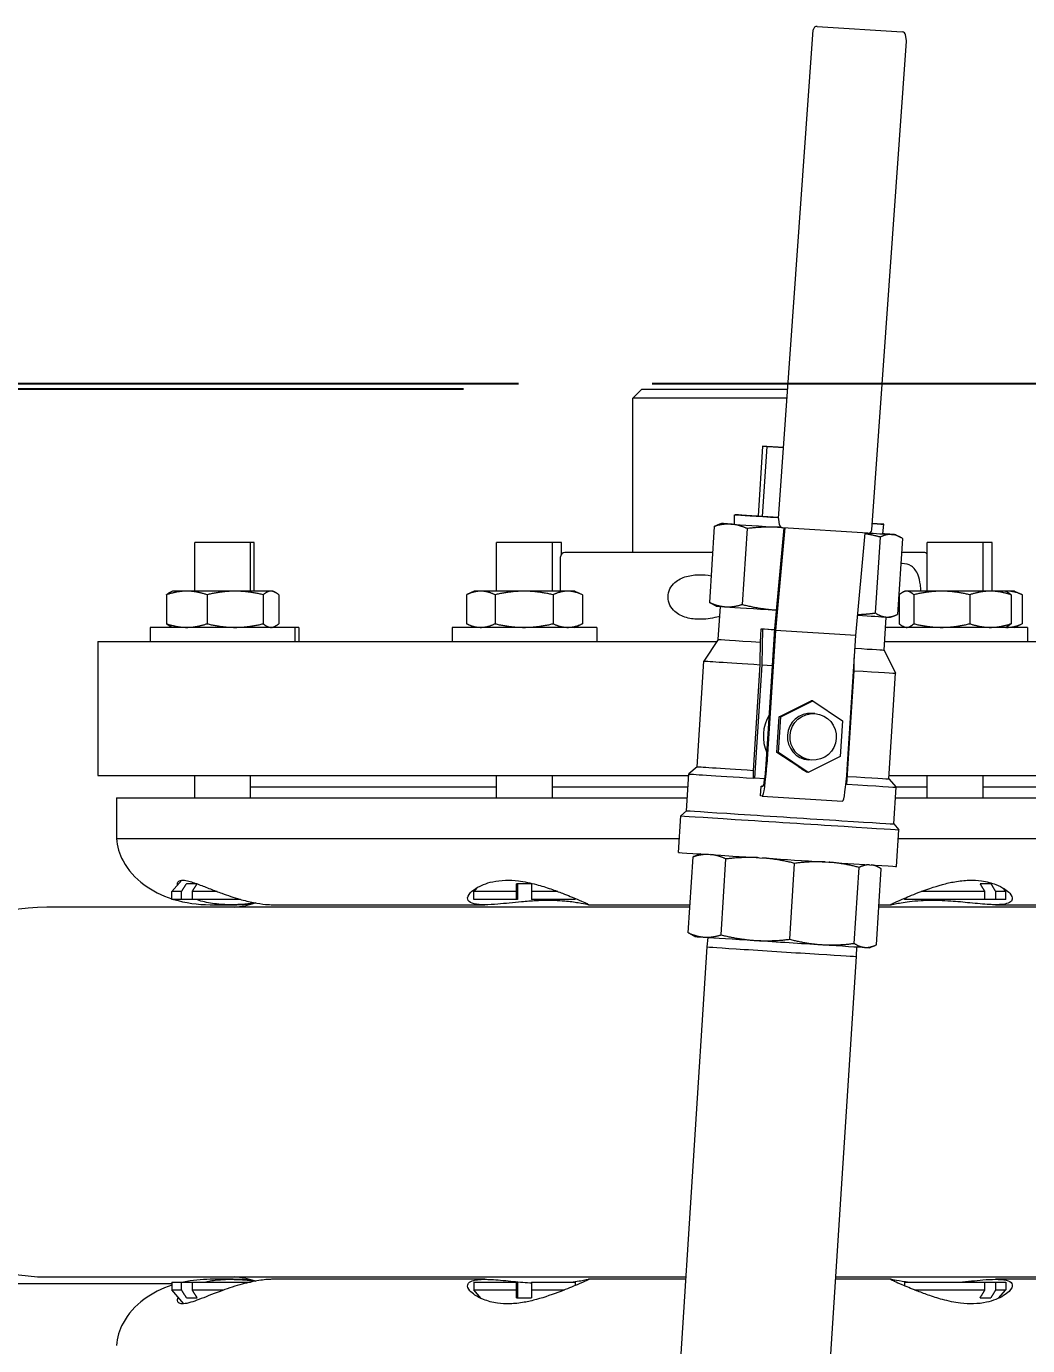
# Model space of a CAD drawing. Header units: inches. Extents: x 20 to 536, y 8 to 344.
# Drawn here: x 103.07 to 108.68, y 148.1 to 155.5 of the extents above; entities that cross this region are included whole.
import ezdxf

# ---------------------------------------------------------------- set-up
doc = ezdxf.new("R2010")
doc.units = ezdxf.units.IN
doc.header["$LTSCALE"] = 16
doc.header["$MEASUREMENT"] = 0
doc.linetypes.add('DASHED_SPACE', pattern=[0.2067, 0.1654, -0.0413])
for name, color, linetype, lineweight in [('Dimension (ANSI)', 7, 'Continuous', 25), ('Sketch Geometry (ANSI)', 7, 'Continuous', 25), ('Visible (ANSI)', 7, 'Continuous', 50)]:
    doc.layers.add(name, color=color, linetype=linetype, lineweight=lineweight)
doc.styles.add('MEMCOR Medium', font='arial.ttf')
doc.dimstyles.new('Default (ANSI)', dxfattribs={"dimscale": 16, "dimtxt": 0.15, "dimasz": 0.098425, "dimexe": 0.125, "dimexo": 0.0625, "dimgap": 0.031496, "dimtad": 0, "dimtih": 1, "dimtoh": 1, "dimdec": 4, "dimrnd": 1e-08, "dimzin": 3, "dimdsep": 46, "dimlunit": 5, "dimtxsty": 'MEMCOR Medium', "dimcen": 0.09, "dimdle": 0.393701, "dimclrd": 256, "dimclre": 256, "dimclrt": 256, "dimadec": 0, "dimazin": 1, "dimtfac": 0.8, "dimtofl": 0, "dimtmove": 0, "dimatfit": 3, "dimfxl": 1, "dimfrac": 1, "dimtolj": 1, "dimtzin": 4, "dimlwd": -1, "dimlwe": -1, "dimarcsym": 0})

# ---------------------------------------------------------------- blocks, each defined once
blk = doc.blocks.new('*D22')
at = {"layer": 'Defpoints', "color": 0, "transparency": 16777216}
for p in [(34.6098, 153.4658), (106.5221, 153.4658), (84.3012, 44.2188)]:
    blk.add_point(p, dxfattribs=at)
at = {"layer": 'Dimension (ANSI)', "transparency": 16777216}
for p, q in [((105.5221, 153.4658), (32.6098, 153.4658)), ((34.6098, 151.891), (34.6098, 93.6482)), ((34.6098, 45.7936), (34.6098, 84.6675)), ((83.3012, 44.2188), (32.6098, 44.2188))]:
    blk.add_line(p, q, dxfattribs=at)
for points in [[(34.3473, 151.891), (34.8723, 151.891), (34.6098, 153.4658)], [(34.3473, 45.7936), (34.8723, 45.7936), (34.6098, 44.2188)]]:
    blk.add_solid(points, dxfattribs=at)
at = {"layer": 'Dimension (ANSI)', "transparency": 16777216, "char_height": 2.4, "attachment_point": 5, "style": 'MEMCOR Medium'}
for s, insert in [('\\A1; 109{\\H0.8x;\\S1#4;} in', (34.6098, 91.6062)), ('\\A1;[2774.9 mm]', (34.6098, 87.1159))]:
    blk.add_mtext(s, dxfattribs=dict(at, insert=insert))

msp = doc.modelspace()

# ---------------------------------------------------------------- linework, layer by layer
at = {"layer": 'Sketch Geometry (ANSI)', "linetype": 'DASHED_SPACE', "ltscale": 1.133667}
msp.add_line((143.32397, 153.49688), (30.84607, 153.49688), dxfattribs=at)
at = {"layer": 'Visible (ANSI)', "linetype": 'Continuous', "lineweight": 18}
for p, q in [((107.28919, 152.74108), (107.48357, 155.48064)), ((107.50573, 155.5), (107.98176, 155.46955)), ((107.81143, 152.67747), (108.0058, 155.41703)), ((108.00562, 155.42162), (108.00107, 155.45182)), ((106.52207, 153.46579), (106.47207, 153.41579)), ((107.33706, 153.41579), (106.47207, 153.41579)), ((106.47207, 152.55079), (106.47207, 153.41579)), ((106.52207, 153.46579), (107.34061, 153.46579)), ((107.19894, 153.14697), (107.17379, 152.75407)), ((107.22266, 153.14514), (107.19751, 152.75225)), ((107.19894, 153.14697), (107.31745, 153.13938)), ((107.22266, 153.14514), (107.19894, 153.14697)), ((107.31743, 153.13908), (107.22266, 153.14514)), ((107.04086, 152.70821), (107.04263, 152.76232)), ((107.19751, 152.75225), (107.17379, 152.75407)), ((107.28957, 152.74636), (107.19751, 152.75225)), ((107.29392, 152.70629), (107.28937, 152.73649)), ((106.92813, 152.69654), (106.90089, 152.27106)), ((106.96797, 152.71288), (106.94235, 152.70287)), ((107.11222, 152.68455), (107.08498, 152.25908)), ((107.26764, 152.12301), (107.32015, 152.68812)), ((107.32471, 152.68783), (107.2713, 152.11315)), ((107.78927, 152.65811), (107.31324, 152.68856)), ((107.72137, 152.08436), (107.77478, 152.65904)), ((107.87308, 152.65494), (107.87822, 152.70883)), ((104.32805, 152.60579), (104.01555, 152.60579)), ((104.01555, 152.33379), (104.01555, 152.60579)), ((104.34912, 152.60579), (104.32805, 152.60579)), ((104.32805, 152.33379), (104.32805, 152.60579)), ((104.34912, 152.33379), (104.34912, 152.60579)), ((106.02056, 152.60579), (105.70806, 152.60579)), ((105.70806, 152.33379), (105.70806, 152.60579)), ((106.07143, 152.60579), (106.02056, 152.60579)), ((106.02056, 152.33379), (106.02056, 152.60579)), ((106.07143, 152.54158), (106.07143, 152.60579)), ((107.85841, 152.63683), (107.83117, 152.21135)), ((107.94597, 152.65028), (107.97049, 152.63687)), ((107.9834, 152.62904), (107.95617, 152.20356)), ((108.4352, 152.60579), (108.1227, 152.60579)), ((108.1227, 152.33379), (108.1227, 152.60579)), ((108.48607, 152.60579), (108.4352, 152.60579)), ((108.4352, 152.33379), (108.4352, 152.60579)), ((108.48607, 152.33379), (108.48607, 152.60579)), ((106.06582, 152.33379), (106.06582, 152.52579)), ((106.9188, 152.55079), (106.09082, 152.55079)), ((108.10332, 152.55079), (107.97839, 152.55079)), ((103.85711, 152.31349), (103.85711, 152.1511)), ((103.8903, 152.33379), (103.87968, 152.32884)), ((103.97102, 152.33379), (103.8903, 152.33379)), ((104.24228, 152.33379), (103.97102, 152.33379)), ((104.08494, 152.31349), (104.08494, 152.1511)), ((104.44306, 152.33379), (104.24228, 152.33379)), ((104.39963, 152.31349), (104.39963, 152.1511)), ((104.4533, 152.33379), (104.44306, 152.33379)), ((104.4533, 152.33379), (104.46393, 152.32884)), ((104.4865, 152.31349), (104.4865, 152.1511)), ((105.53927, 152.31349), (105.53927, 152.1511)), ((105.58281, 152.33379), (105.54088, 152.31424)), ((105.6193, 152.33379), (105.58281, 152.33379)), ((105.86185, 152.33379), (105.6193, 152.33379)), ((105.69934, 152.31349), (105.69934, 152.1511)), ((106.10686, 152.33379), (105.86185, 152.33379)), ((106.02437, 152.31349), (106.02437, 152.1511)), ((106.14581, 152.33379), (106.10686, 152.33379)), ((106.14581, 152.33379), (106.18774, 152.31424)), ((106.18935, 152.31349), (106.18935, 152.1511)), ((107.96572, 152.31349), (107.96572, 152.1511)), ((107.99745, 152.33379), (107.98819, 152.32947)), ((108.00642, 152.33379), (107.99745, 152.33379)), ((108.20372, 152.33379), (108.00642, 152.33379)), ((108.04711, 152.31349), (108.04711, 152.1511)), ((108.47626, 152.33379), (108.20372, 152.33379)), ((108.36034, 152.31349), (108.36034, 152.1511)), ((108.56045, 152.33379), (108.47626, 152.33379)), ((108.57237, 152.33379), (108.56045, 152.33379)), ((108.56045, 152.33379), (108.56971, 152.32947)), ((108.61132, 152.33379), (108.57237, 152.33379)), ((108.59218, 152.31349), (108.59218, 152.1511)), ((108.61132, 152.33379), (108.65325, 152.31424)), ((108.65486, 152.31349), (108.65486, 152.1511)), ((106.93833, 152.24982), (106.91381, 152.26323)), ((106.95092, 152.06304), (106.96277, 152.24817)), ((105.58281, 152.13079), (105.54088, 152.15035)), ((106.14581, 152.13079), (106.18774, 152.15035)), ((107.88002, 152.00357), (107.89187, 152.18871)), ((107.91633, 152.18722), (107.94195, 152.19723)), ((108.61132, 152.13079), (108.65325, 152.15035)), ((104.5778, 152.13079), (103.7658, 152.13079)), ((103.7658, 152.13079), (103.7658, 152.05079)), ((103.8903, 152.13079), (103.87968, 152.13575)), ((104.4533, 152.13079), (104.46393, 152.13575)), ((104.59887, 152.13079), (104.5778, 152.13079)), ((104.5778, 152.13079), (104.5778, 152.05079)), ((104.59887, 152.13079), (104.59887, 152.05079)), ((106.27031, 152.13079), (105.45831, 152.13079)), ((105.45831, 152.13079), (105.45831, 152.05079)), ((106.27031, 152.13079), (106.27031, 152.05079)), ((106.95092, 152.06304), (106.87029, 151.94196)), ((107.1871, 152.0477), (107.19193, 152.12313)), ((107.19193, 152.12313), (107.19819, 152.12268)), ((107.19819, 152.12268), (107.19448, 151.92088)), ((107.19819, 152.12268), (107.26733, 152.11826)), ((107.2713, 152.11315), (107.22327, 151.36276)), ((107.22988, 151.53322), (107.26764, 152.12301)), ((107.72137, 152.08436), (107.2713, 152.11315)), ((107.67334, 151.33398), (107.72137, 152.08436)), ((108.68495, 152.13079), (107.88816, 152.13079)), ((107.99745, 152.13079), (107.98819, 152.13511)), ((108.56045, 152.13079), (108.56971, 152.13511)), ((108.68495, 152.13079), (108.68495, 152.05079)), ((103.47207, 152.05079), (106.94277, 152.05079)), ((103.47207, 152.05079), (103.47207, 151.30079)), ((107.88002, 152.00357), (107.94456, 151.8732)), ((107.88304, 152.05079), (110.72207, 152.05079)), ((106.83236, 151.34947), (106.87029, 151.94196)), ((107.14784, 151.329), (107.18576, 151.9215)), ((107.19448, 151.92088), (107.15377, 151.28483)), ((107.19448, 151.92088), (107.25445, 151.91704)), ((107.71206, 151.88777), (107.71338, 151.95948)), ((107.67135, 151.25172), (107.71206, 151.88777)), ((107.7088, 151.88798), (107.71206, 151.88777)), ((107.90663, 151.2807), (107.94456, 151.8732)), ((107.29251, 151.62985), (107.47203, 151.71903)), ((107.30107, 151.62924), (107.48059, 151.71842)), ((107.48059, 151.71842), (107.47203, 151.71903)), ((107.48059, 151.71842), (107.64728, 151.60709)), ((107.27968, 151.42934), (107.29251, 151.62985)), ((107.28824, 151.42873), (107.30107, 151.62924)), ((107.30107, 151.62924), (107.29251, 151.62985)), ((107.49199, 151.64702), (107.47701, 151.64808)), ((107.64728, 151.60709), (107.63444, 151.40659)), ((107.21899, 151.36307), (107.22988, 151.53322)), ((107.28824, 151.42873), (107.27968, 151.42934)), ((107.39589, 151.35172), (107.27968, 151.42934)), ((107.45492, 151.31741), (107.28824, 151.42873)), ((107.63444, 151.40659), (107.45492, 151.31741)), ((106.83236, 151.34947), (106.78603, 151.3087)), ((107.47349, 151.38668), (107.45851, 151.38774)), ((103.47207, 151.30079), (106.78552, 151.30079)), ((104.01555, 151.17579), (104.01555, 151.30079)), ((104.32805, 151.17579), (104.32805, 151.30079)), ((105.70806, 151.17579), (105.70806, 151.30079)), ((106.02056, 151.17579), (106.02056, 151.30079)), ((106.77285, 151.1029), (106.78603, 151.3087)), ((107.15377, 151.28483), (107.14893, 151.28517)), ((107.21131, 151.28115), (107.15377, 151.28483)), ((107.45492, 151.31741), (107.44616, 151.31803)), ((107.67135, 151.25172), (107.66651, 151.25203)), ((107.90663, 151.2807), (107.9474, 151.23436)), ((107.90792, 151.30079), (110.72207, 151.30079)), ((108.1227, 151.17579), (108.1227, 151.30079)), ((108.4352, 151.17579), (108.4352, 151.30079)), ((103.57707, 151.17579), (106.77752, 151.17579)), ((103.57707, 151.17579), (103.57707, 150.94759)), ((104.32805, 151.23661), (105.70806, 151.23661)), ((106.02056, 151.23661), (106.78141, 151.23661)), ((107.18725, 151.18556), (107.19072, 151.23977)), ((107.19769, 151.18481), (107.18725, 151.18556)), ((107.19072, 151.23977), (107.20116, 151.23902)), ((107.20151, 151.23908), (107.19072, 151.23977)), ((107.1977, 151.18481), (107.64776, 151.15602)), ((107.93423, 151.02856), (107.9474, 151.23436)), ((107.94365, 151.17579), (110.61707, 151.17579)), ((107.94542, 151.23661), (108.1227, 151.23661)), ((108.4352, 151.23661), (109.84501, 151.23661)), ((106.77285, 151.1029), (106.74033, 151.07429)), ((106.72716, 150.86849), (106.74033, 151.07429)), ((107.93423, 151.02856), (107.96283, 150.99604)), ((107.94966, 150.79024), (107.96283, 150.99604)), ((103.57707, 150.94759), (106.73222, 150.94759)), ((107.95973, 150.94759), (110.61707, 150.94759)), ((106.78234, 150.41885), (106.80957, 150.84433)), ((106.84896, 150.86049), (106.82379, 150.85066)), ((106.96643, 150.40687), (106.99366, 150.83235)), ((107.35176, 150.38213), (107.379, 150.80761)), ((107.71262, 150.35914), (107.73985, 150.78462)), ((107.82783, 150.79784), (107.85193, 150.78466)), ((107.83761, 150.35135), (107.86484, 150.77683)), ((103.94301, 150.71335), (103.8878, 150.64983)), ((104.02691, 150.69379), (103.96963, 150.69379)), ((105.59978, 150.67223), (105.58031, 150.64983)), ((105.90419, 150.69379), (105.8202, 150.69379)), ((108.47865, 150.69379), (108.41873, 150.69379)), ((108.54498, 150.67051), (108.56295, 150.64983)), ((103.94203, 150.64983), (103.8878, 150.64983)), ((103.8878, 150.60579), (103.8878, 150.64983)), ((103.94203, 150.60579), (103.8878, 150.60579)), ((103.94203, 150.60579), (103.94203, 150.64983)), ((104.0009, 150.60579), (103.94203, 150.60579)), ((104.0009, 150.64983), (104.0009, 150.60579)), ((104.14064, 150.64983), (104.0009, 150.64983)), ((104.272, 150.60579), (104.0009, 150.60579)), ((105.81986, 150.64983), (105.58031, 150.64983)), ((105.58031, 150.60579), (105.58031, 150.64983)), ((105.81986, 150.60579), (105.58031, 150.60579)), ((105.81986, 150.60579), (105.81986, 150.64983)), ((105.82476, 150.60579), (105.81986, 150.60579)), ((105.82476, 150.64983), (105.82476, 150.60579)), ((105.90386, 150.64983), (105.90386, 150.60579)), ((106.05112, 150.64983), (105.90386, 150.64983)), ((106.14831, 150.60579), (105.90386, 150.60579)), ((106.14831, 150.60579), (106.14831, 150.61119)), ((107.99495, 150.60579), (107.99495, 150.61241)), ((108.44586, 150.60579), (107.99495, 150.60579)), ((108.44586, 150.64983), (108.08814, 150.64983)), ((108.44586, 150.60579), (108.44586, 150.64983)), ((108.50578, 150.60579), (108.44586, 150.60579)), ((108.50578, 150.64983), (108.50578, 150.60579)), ((108.56295, 150.64983), (108.50578, 150.64983)), ((108.56295, 150.60579), (108.50578, 150.60579)), ((108.56295, 150.60579), (108.56295, 150.64983)), ((106.79153, 150.56242), (103.18707, 150.56242)), ((104.10187, 150.57579), (104.21727, 150.57579)), ((104.21727, 150.57579), (104.23208, 150.57579)), ((104.45353, 150.57579), (105.64297, 150.57579)), ((106.22353, 150.57579), (106.79238, 150.57579)), ((111.00707, 150.56242), (107.85112, 150.56242)), ((107.85198, 150.57579), (107.92046, 150.57579)), ((108.50524, 150.57579), (109.71562, 150.57579)), ((106.81977, 150.39762), (106.79525, 150.41102)), ((106.89265, 150.39281), (106.88752, 150.33906)), ((106.88752, 150.33906), (106.70222, 147.4442)), ((107.72488, 150.33954), (107.72311, 150.28557)), ((107.79777, 150.33502), (107.82339, 150.34502)), ((107.72311, 150.28557), (107.53782, 147.39071)), ((103.8878, 148.45079), (97.06689, 148.45079)), ((103.18707, 148.48916), (106.76911, 148.48916)), ((103.8878, 148.45993), (103.94203, 148.45993)), ((103.8878, 148.45993), (103.8878, 148.41589)), ((103.94203, 148.45993), (104.0009, 148.45993)), ((103.94203, 148.41589), (103.94203, 148.45993)), ((104.0009, 148.45993), (104.0009, 148.41589)), ((104.0009, 148.45993), (104.32902, 148.45993)), ((104.21727, 148.47579), (104.10187, 148.47579)), ((104.23208, 148.47579), (104.21727, 148.47579)), ((105.64297, 148.47579), (104.45353, 148.47579)), ((105.58031, 148.45993), (105.81986, 148.45993)), ((105.58031, 148.45993), (105.58031, 148.41589)), ((105.81986, 148.45993), (105.82476, 148.45993)), ((105.81986, 148.41589), (105.81986, 148.45993)), ((105.82476, 148.45993), (105.82476, 148.41589)), ((105.90386, 148.45993), (105.90386, 148.41589)), ((105.90386, 148.45993), (106.14831, 148.45993)), ((106.14831, 148.45993), (106.14831, 148.44039)), ((106.76825, 148.47579), (106.22353, 148.47579)), ((107.92046, 148.47579), (107.60727, 148.47579)), ((107.60813, 148.48916), (111.00707, 148.48916)), ((107.99495, 148.45993), (108.44586, 148.45993)), ((107.99495, 148.45993), (107.99495, 148.43917)), ((108.44586, 148.41589), (108.44586, 148.45993)), ((108.44586, 148.45993), (108.50578, 148.45993)), ((109.71562, 148.47579), (108.50524, 148.47579)), ((108.50578, 148.45993), (108.50578, 148.41589)), ((108.50578, 148.45993), (108.56295, 148.45993)), ((108.56295, 148.45993), (108.56295, 148.41589)), ((103.8878, 148.41589), (103.94203, 148.41589)), ((103.95516, 148.33841), (103.8878, 148.41589)), ((103.96963, 148.37193), (104.02851, 148.37193)), ((104.0009, 148.41589), (104.17866, 148.41589)), ((105.58031, 148.41589), (105.81986, 148.41589)), ((105.62199, 148.36795), (105.58031, 148.41589)), ((105.8202, 148.37193), (105.90419, 148.37193)), ((105.90386, 148.41589), (106.08781, 148.41589)), ((108.05176, 148.41589), (108.44586, 148.41589)), ((108.41873, 148.37193), (108.47865, 148.37193)), ((108.50578, 148.41589), (108.56295, 148.41589)), ((108.52259, 148.36946), (108.56295, 148.41589))]:
    msp.add_line(p, q, dxfattribs=at)
for centre, radius, start, end in [((107.50439, 155.47916), 0.02088, 86.34013, 175.941632), ((107.98043, 155.44871), 0.02088, 8.56409, 86.34013), ((107.98497, 155.41851), 0.02088, 355.941632, 8.56409), ((107.31002, 152.7396), 0.02088, 175.941632, 188.56409), ((107.31457, 152.7094), 0.02088, 188.56409, 266.34013), ((107.7906, 152.67895), 0.02088, 266.34013, 355.941632), ((106.09082, 152.52579), 0.025, 90, 180), ((108.10332, 152.52579), 0.025, 39.163035, 90), ((103.86558, 150.96279), 0.28891, 183.015326, 209.34172), ((103.9792, 151.02666), 0.41925, 209.34172, 233.614904), ((104.05339, 151.12735), 0.54432, 233.614904, 252.289212), ((104.10187, 151.28617), 0.71038, 253.289325, 270), ((104.21344, 150.98048), 0.41885, 273.528454, 289.10183), ((103.18707, 149.52579), 1.03663, 90, 270), ((104.05339, 147.92424), 0.54432, 107.710788, 126.385096), ((104.10187, 147.76541), 0.71038, 90, 102.13004), ((104.21344, 148.07111), 0.41885, 70.89817, 86.471546), ((103.9792, 148.02492), 0.41925, 126.385096, 150.65828), ((103.86558, 148.08879), 0.28891, 150.65828, 176.984674)]:
    msp.add_arc(centre, radius, start, end, dxfattribs=at)
for centre, major_axis, ratio, start_param, end_param in [((107.46042, 152.73558), (-0.4178, 0.02674), 0.0005574, 5.4684767, 7.4327123), ((107.45697, 152.68158), (-0.489, 0.0313), 0.0005574, 5.9695583, 6.7549565), ((107.45697, 152.68158), (-0.489, 0.0313), 0.0005574, 5.7301788, 5.9695583), ((107.45697, 152.68158), (0.489, -0.0313), 0.0005574, 3.6133633, 4.3954749), ((107.45697, 152.68158), (0.489, -0.0313), 0.0005574, 5.4850211, 5.9695583), ((107.46042, 152.73558), (0.4178, -0.02674), 0.0005574, 5.7211259, 6.8452371), ((107.45697, 152.68158), (-0.489, 0.0313), 0.0005574, 3.6133633, 3.6945987), ((107.45697, 152.68158), (0.489, -0.0313), 0.0005574, 5.9695583, 6.7549565), ((107.42733, 152.21853), (-0.489, 0.0313), 0.0005574, 0.0011955, 0.4717712), ((107.42733, 152.21853), (-0.489, 0.0313), 0.0005574, 0.4717712, 1.2571693), ((107.42733, 152.21853), (-0.489, 0.0313), 0.0005574, 1.2571693, 1.2591701), ((107.42733, 152.21853), (0.489, -0.0313), 0.0005574, 5.3850836, 5.9695583), ((107.42733, 152.21853), (0.489, -0.0313), 0.0005574, 5.9695583, 6.2819899), ((107.41547, 152.0333), (-0.46455, 0.02973), 0.0005574, 0.0000019, 1.0569092), ((107.4203, 152.10874), (0.46455, -0.02973), 0.0005574, 4.1985005, 4.3768836), ((107.41547, 152.0333), (0.46455, -0.02973), 0.0005574, 5.4183861, 6.2831853), ((107.40742, 151.90758), (-0.53714, 0.03438), 0.0005574, 6.2828635, 7.4286306), ((107.40742, 151.90758), (0.53714, -0.03438), 0.0005574, 5.3154682, 6.2835072), ((107.42872, 151.52069), (-0.01604, -0.22563), 0.9968753, 4.2319608, 5.2069314), ((107.46776, 151.51791), (-0.00925, -0.13017), 0.9968753, 3.1415927, 6.2831853), ((107.3695, 151.31508), (-0.53714, 0.03438), 0.0005574, 0.0000019, 1.1454464), ((107.20914, 151.36377), (-0.01145, -0.17896), 0.0789897, 6.2826261, 7.8534224), ((107.20914, 151.36377), (-0.00798, -0.12475), 0.0789897, 6.2826261, 7.8534224), ((107.38176, 151.35273), (-0.29785, 0.19864), 0.0195753, 4.5075395, 4.6779915), ((107.65921, 151.33498), (-0.01145, -0.17896), 0.0789897, 0, 1.5702371), ((107.36671, 151.27153), (-0.58069, 0.03717), 0.0005574, 6.2826279, 7.4695837), ((107.36671, 151.27153), (0.58069, -0.03717), 0.0005574, 5.2646902, 6.2837428), ((107.3695, 151.31508), (0.53714, -0.03438), 0.0005574, 5.3154748, 6.2831853), ((107.35354, 151.06573), (-0.58069, 0.03717), 0.0005574, 0.0000019, 3.1415946), ((107.35158, 151.03517), (-0.61125, 0.03912), 0.0005574, 6.2826279, 9.4253354), ((107.33841, 150.82937), (-0.61125, 0.03912), 0.0005574, 0.0000019, 3.1415946), ((107.30877, 150.36632), (-0.489, 0.0313), 0.0005574, 0.0011955, 0.4717712), ((107.30877, 150.36632), (-0.489, 0.0313), 0.0005574, 0.4717712, 1.2571693), ((107.30877, 150.36632), (-0.489, 0.0313), 0.0005574, 1.2571694, 2.0425676), ((107.30531, 150.31232), (0.4178, -0.02674), 0.0005574, 3.1415752, 6.2832027), ((107.30877, 150.36632), (0.489, -0.0313), 0.0005574, 5.1841602, 5.9695583), ((107.30877, 150.36632), (0.489, -0.0313), 0.0005574, 5.9695583, 6.2819899)]:
    msp.add_ellipse(centre, major_axis=major_axis, ratio=ratio, start_param=start_param, end_param=end_param, dxfattribs=at)
msp.add_ellipse((107.48274, 151.51685), major_axis=(0.00925, 0.13017), ratio=0.9968753, dxfattribs=at)
for points, weights in [([(107.02137, 152.70933), (106.97717, 152.71221), (106.92813, 152.69654)], [1, 1.0562990584, 1.07162109099]), ([(106.92813, 152.69654), (106.93537, 152.70014), (106.94235, 152.70287)], [1.07162109099, 1.06829050345, 1.06302371965]), ([(107.11222, 152.68455), (107.06558, 152.70646), (107.02137, 152.70933)], [1.07162109099, 1.0562990584, 1]), ([(107.30456, 152.69107), (107.21276, 152.69682), (107.11222, 152.68455)], [1.00087659266, 1.05641868253, 1.07162109099]), ([(107.85841, 152.63683), (107.81539, 152.64833), (107.77446, 152.65559)], [1.07162109099, 1.06444578762, 1.04828403338]), ([(107.92211, 152.65172), (107.8921, 152.65359), (107.85841, 152.63683)], [1, 1.0562990584, 1.07162109099]), ([(107.9834, 152.62904), (107.95212, 152.64985), (107.92211, 152.65172)], [1.07162109099, 1.0562990584, 1]), ([(103.97102, 152.33379), (103.91815, 152.33379), (103.85711, 152.31349)], [1, 1.0379548493, 1]), ([(103.85711, 152.31349), (103.86899, 152.32386), (103.87968, 152.32884)], [1, 1.01903065952, 1.01897727532]), ([(104.08494, 152.31349), (104.02389, 152.33379), (103.97102, 152.33379)], [1, 1.0379548493, 1]), ([(104.24228, 152.33379), (104.16926, 152.33379), (104.08494, 152.31349)], [1, 1.0379548493, 1]), ([(104.39963, 152.31349), (104.31531, 152.33379), (104.24228, 152.33379)], [1, 1.0379548493, 1]), ([(104.44306, 152.33379), (104.42291, 152.33379), (104.39963, 152.31349)], [1, 1.0379548493, 1]), ([(104.4865, 152.31349), (104.46322, 152.33379), (104.44306, 152.33379)], [1, 1.0379548493, 1]), ([(105.6193, 152.33379), (105.58216, 152.33379), (105.53927, 152.31349)], [1, 1.0379548493, 1]), ([(105.69934, 152.31349), (105.65645, 152.33379), (105.6193, 152.33379)], [1, 1.0379548493, 1]), ([(105.86185, 152.33379), (105.78643, 152.33379), (105.69934, 152.31349)], [1, 1.0379548493, 1]), ([(106.02437, 152.31349), (105.93728, 152.33379), (105.86185, 152.33379)], [1, 1.0379548493, 1]), ([(106.10686, 152.33379), (106.06858, 152.33379), (106.02437, 152.31349)], [1, 1.0379548493, 1]), ([(106.18935, 152.31349), (106.14514, 152.33379), (106.10686, 152.33379)], [1, 1.0379548493, 1]), ([(106.18774, 152.31424), (106.18854, 152.31387), (106.18935, 152.31349)], [1.00134783282, 1.00068632708, 1]), ([(108.00642, 152.33379), (107.98753, 152.33379), (107.96572, 152.31349)], [1, 1.0379548493, 1]), ([(108.04711, 152.31349), (108.0253, 152.33379), (108.00642, 152.33379)], [1, 1.0379548493, 1]), ([(108.20372, 152.33379), (108.13104, 152.33379), (108.04711, 152.31349)], [1, 1.0379548493, 1]), ([(108.36034, 152.31349), (108.27641, 152.33379), (108.20372, 152.33379)], [1, 1.0379548493, 1]), ([(108.47626, 152.33379), (108.42246, 152.33379), (108.36034, 152.31349)], [1, 1.0379548493, 1]), ([(108.59218, 152.31349), (108.53005, 152.33379), (108.47626, 152.33379)], [1, 1.0379548493, 1]), ([(108.57237, 152.33379), (108.56684, 152.33379), (108.56129, 152.3334)], [1, 1.00531032451, 1.00913469679]), ([(108.56971, 152.32947), (108.58032, 152.32453), (108.59218, 152.31349)], [1.01888705873, 1.02028697131, 1]), ([(108.65486, 152.31349), (108.61065, 152.33379), (108.57237, 152.33379)], [1, 1.0379548493, 1]), ([(108.65325, 152.31424), (108.65405, 152.31387), (108.65486, 152.31349)], [1.00134783282, 1.00068632708, 1]), ([(106.91381, 152.26323), (106.90742, 152.26672), (106.90089, 152.27106)], [1.06333022529, 1.06838794082, 1.07162109099]), ([(106.90089, 152.27106), (106.94753, 152.24916), (106.99174, 152.24628)], [1.07162109099, 1.0562990584, 1]), ([(106.99174, 152.24628), (107.03594, 152.2434), (107.08498, 152.25908)], [1, 1.0562990584, 1.07162109099]), ([(107.08498, 152.25908), (107.18393, 152.23386), (107.27645, 152.22792)], [1.07162109099, 1.0562990584, 1]), ([(107.27645, 152.22792), (107.27691, 152.22789), (107.27738, 152.22786)], [1, 1.00026821372, 1.0005354974]), ([(107.73238, 152.20286), (107.7801, 152.20446), (107.83117, 152.21135)], [1.04302723394, 1.06332733137, 1.07162109099]), ([(107.83117, 152.21135), (107.86246, 152.19054), (107.89247, 152.18867)], [1.07162109099, 1.0562990584, 1]), ([(103.85711, 152.1511), (103.91815, 152.13079), (103.97102, 152.13079)], [1, 1.0379548493, 1]), ([(103.87968, 152.13575), (103.86899, 152.14073), (103.85711, 152.1511)], [1.01897727532, 1.01903065952, 1]), ([(103.97102, 152.13079), (104.02389, 152.13079), (104.08494, 152.1511)], [1, 1.0379548493, 1]), ([(104.08494, 152.1511), (104.16926, 152.13079), (104.24228, 152.13079)], [1, 1.0379548493, 1]), ([(104.24228, 152.13079), (104.31531, 152.13079), (104.39963, 152.1511)], [1, 1.0379548493, 1]), ([(104.39963, 152.1511), (104.42291, 152.13079), (104.44306, 152.13079)], [1, 1.0379548493, 1]), ([(104.44306, 152.13079), (104.46322, 152.13079), (104.4865, 152.1511)], [1, 1.0379548493, 1]), ([(105.53927, 152.1511), (105.58216, 152.13079), (105.6193, 152.13079)], [1, 1.0379548493, 1]), ([(105.6193, 152.13079), (105.65645, 152.13079), (105.69934, 152.1511)], [1, 1.0379548493, 1]), ([(105.69934, 152.1511), (105.78643, 152.13079), (105.86185, 152.13079)], [1, 1.0379548493, 1]), ([(105.86185, 152.13079), (105.93728, 152.13079), (106.02437, 152.1511)], [1, 1.0379548493, 1]), ([(106.02437, 152.1511), (106.06858, 152.13079), (106.10686, 152.13079)], [1, 1.0379548493, 1]), ([(106.10686, 152.13079), (106.14514, 152.13079), (106.18935, 152.1511)], [1, 1.0379548493, 1]), ([(106.18935, 152.1511), (106.18854, 152.15072), (106.18774, 152.15035)], [1, 1.00068632708, 1.00134783282]), ([(107.89247, 152.18867), (107.92248, 152.1868), (107.95617, 152.20356)], [1, 1.0562990584, 1.07162109099]), ([(107.96572, 152.1511), (107.98753, 152.13079), (108.00642, 152.13079)], [1, 1.0379548493, 1]), ([(108.00642, 152.13079), (108.0253, 152.13079), (108.04711, 152.1511)], [1, 1.0379548493, 1]), ([(108.04711, 152.1511), (108.13104, 152.13079), (108.20372, 152.13079)], [1, 1.0379548493, 1]), ([(108.20372, 152.13079), (108.27641, 152.13079), (108.36034, 152.1511)], [1, 1.0379548493, 1]), ([(108.36034, 152.1511), (108.42246, 152.13079), (108.47626, 152.13079)], [1, 1.0379548493, 1]), ([(108.47626, 152.13079), (108.53005, 152.13079), (108.59218, 152.1511)], [1, 1.0379548493, 1]), ([(108.59218, 152.1511), (108.58032, 152.14006), (108.56971, 152.13511)], [1, 1.02028697131, 1.01888705873]), ([(108.57237, 152.13079), (108.61065, 152.13079), (108.65486, 152.1511)], [1, 1.0379548493, 1]), ([(108.65486, 152.1511), (108.65405, 152.15072), (108.65325, 152.15035)], [1, 1.00068632708, 1.00134783282]), ([(108.56129, 152.13119), (108.56684, 152.13079), (108.57237, 152.13079)], [1.00913469679, 1.00531032451, 1]), ([(107.18576, 151.9215), (107.18659, 151.99086), (107.1871, 152.0477)], [1, 1.00361912604, 1]), ([(107.14893, 151.28517), (107.14838, 151.30817), (107.14784, 151.329)], [1, 1.0009720909, 1.00000480453]), ([(106.89563, 150.85747), (106.85478, 150.85878), (106.80957, 150.84433)], [1.00740285496, 1.04990218399, 1.05740736242]), ([(106.80957, 150.84433), (106.81681, 150.84793), (106.82379, 150.85066)], [1.05740736242, 1.05564784052, 1.05196494896]), ([(106.99366, 150.83235), (106.95055, 150.85259), (106.90976, 150.85656)], [1.05740736242, 1.04988205508, 1.00717463654]), ([(107.1759, 150.83944), (107.08888, 150.84396), (106.99366, 150.83235)], [1.00577148807, 1.04975925876, 1.05740736242]), ([(107.379, 150.80761), (107.286, 150.83131), (107.19909, 150.83795)], [1.05740736242, 1.04975615875, 1.00573582291]), ([(107.54954, 150.81553), (107.46813, 150.81963), (107.379, 150.80761)], [1.00586984705, 1.0497678135, 1.05740736242]), ([(107.73985, 150.78462), (107.65303, 150.80784), (107.57182, 150.81411)], [1.05740736242, 1.04977281292, 1.00592728635]), ([(107.79842, 150.7997), (107.77077, 150.8), (107.73985, 150.78462)], [1.00777303754, 1.04993492905, 1.05740736242]), ([(107.86484, 150.77683), (107.83624, 150.79586), (107.80888, 150.79904)], [1.05740736242, 1.04996260189, 1.00808484011]), ([(103.94203, 150.64983), (103.95683, 150.67344), (103.96963, 150.69379)], [1, 1.00267954782, 1]), ([(104.02821, 150.69332), (104.01553, 150.67317), (104.0009, 150.64983)], [1.00006147459, 1.00264844961, 1]), ([(105.81986, 150.64983), (105.82004, 150.67344), (105.8202, 150.69379)], [1, 1.00267954782, 1]), ([(105.82442, 150.69379), (105.82458, 150.67344), (105.82476, 150.64983)], [1, 1.00267954782, 1]), ([(105.90419, 150.69379), (105.90404, 150.67344), (105.90386, 150.64983)], [1, 1.00267954782, 1]), ([(108.44586, 150.64983), (108.43132, 150.67344), (108.41873, 150.69379)], [1, 1.00267954782, 1]), ([(108.47865, 150.69379), (108.49123, 150.67344), (108.50578, 150.64983)], [1, 1.00267954782, 1]), ([(106.79525, 150.41102), (106.78886, 150.41451), (106.78234, 150.41885)], [1.05217908942, 1.05569938826, 1.05740736242]), ([(106.78234, 150.41885), (106.82898, 150.39695), (106.87318, 150.39407)], [1.05740736242, 1.04927042368, 1]), ([(106.87318, 150.39407), (106.91738, 150.3912), (106.96643, 150.40687)], [1, 1.04927042368, 1.05740736242]), ([(106.96643, 150.40687), (107.06537, 150.38165), (107.15789, 150.37571)], [1.05740736242, 1.04927042368, 1]), ([(107.15789, 150.37571), (107.25041, 150.36977), (107.35176, 150.38213)], [1, 1.04927042368, 1.05740736242]), ([(107.35176, 150.38213), (107.44434, 150.35737), (107.53099, 150.35185)], [1.05740736242, 1.04927042368, 1]), ([(107.53099, 150.35185), (107.61763, 150.34633), (107.71262, 150.35914)], [1, 1.04927042368, 1.05740736242]), ([(107.71262, 150.35914), (107.7439, 150.33833), (107.77391, 150.33646)], [1.05740736242, 1.04927042368, 1]), ([(107.77391, 150.33646), (107.80392, 150.33459), (107.83761, 150.35135)], [1, 1.04927042368, 1.05740736242]), ([(103.96963, 148.37193), (103.95683, 148.39229), (103.94203, 148.41589)], [1, 1.00267954782, 1]), ([(104.0009, 148.41589), (104.0157, 148.39229), (104.02851, 148.37193)], [1, 1.00267954782, 1]), ([(105.8202, 148.37193), (105.82004, 148.39229), (105.81986, 148.41589)], [1, 1.00267954782, 1]), ([(105.82476, 148.41589), (105.82458, 148.39229), (105.82442, 148.37193)], [1, 1.00267954782, 1]), ([(105.90386, 148.41589), (105.90404, 148.39229), (105.90419, 148.37193)], [1, 1.00267954782, 1]), ([(108.41873, 148.37193), (108.43132, 148.39229), (108.44586, 148.41589)], [1, 1.00267954782, 1]), ([(108.50578, 148.41589), (108.49123, 148.39229), (108.47865, 148.37193)], [1, 1.00267954782, 1])]:
    msp.add_rational_spline(points, weights, degree=2, dxfattribs=at)
for points, knots in [([(108.0878, 152.33378), (108.08703, 152.34577), (108.08585, 152.35761), (108.08111, 152.3902), (108.07631, 152.40921), (108.06164, 152.4473), (108.04915, 152.46402), (108.01844, 152.48448), (108.00017, 152.48829), (107.97934, 152.48829), (107.97688, 152.48823), (107.97437, 152.4881)], [-2.09487795, -2.09487795, -2.09487795, -2.09487795, -2.00439478, -2.00439478, -1.83102819, -1.83102819, -1.55804288, -1.55804288, -1.28505757, -1.28505757, -1.24922227, -1.24922227, -1.24922227, -1.24922227]), ([(106.8462, 152.17579), (106.82216, 152.17579), (106.79621, 152.17852), (106.7478, 152.19252), (106.72533, 152.20378), (106.69672, 152.22917), (106.68662, 152.2416), (106.67284, 152.2698), (106.66918, 152.28558), (106.66918, 152.316), (106.67284, 152.33179), (106.68662, 152.35998), (106.69672, 152.37241), (106.72533, 152.3978), (106.7478, 152.40907), (106.79621, 152.42307), (106.82216, 152.42579), (106.86668, 152.42579), (106.88846, 152.42383), (106.91043, 152.42003)], [-1.9483176, -1.9483176, -1.9483176, -1.9483176, -1.7594745, -1.7594745, -1.5706314, -1.5706314, -1.4547444, -1.4547444, -1.3388574, -1.3388574, -1.2229704, -1.2229704, -1.1070834, -1.1070834, -0.9182403, -0.9182403, -0.7293972, -0.7293972, -0.5684509, -0.5684509, -0.5684509, -0.5684509]), ([(106.95925, 152.19302), (106.95387, 152.19142), (106.94846, 152.18993), (106.91031, 152.18017), (106.87681, 152.17579), (106.8462, 152.17579)], [0.4489337, 0.4489337, 0.4489337, 0.4489337, 0.48886622, 0.48886622, 0.72939716, 0.72939716, 0.72939716, 0.72939716]), ([(103.91889, 150.68914), (103.918, 150.69529), (103.91924, 150.70066), (103.92647, 150.70957), (103.93321, 150.71258), (103.95166, 150.71403), (103.96283, 150.71275), (103.99396, 150.70551), (104.01532, 150.69819), (104.03953, 150.68914)], [-0.85353011, -0.85353011, -0.85353011, -0.85353011, -0.67393163, -0.67393163, -0.46245366, -0.46245366, -0.26480343, -0.26480343, -0.00021171, -0.00021171, -0.00021171, -0.00021171]), ([(104.03953, 150.68914), (104.05937, 150.68173), (104.08112, 150.67306), (104.12439, 150.65605), (104.14569, 150.64777), (104.19997, 150.62783), (104.23411, 150.61628), (104.26857, 150.60674)], [-0.67692567, -0.67692567, -0.67692567, -0.67692567, -0.46067482, -0.46067482, -0.27289869, -0.27289869, -0.00006387, -0.00006387, -0.00006387, -0.00006387]), ([(105.54589, 150.60674), (105.54329, 150.61729), (105.54942, 150.6303), (105.57729, 150.65966), (105.60259, 150.6763), (105.63492, 150.68914)], [-0.67925569, -0.67925569, -0.67925569, -0.67925569, -0.37578314, -0.37578314, -0.00006534, -0.00006534, -0.00006534, -0.00006534]), ([(105.63492, 150.68914), (105.6504, 150.69529), (105.66759, 150.70066), (105.70815, 150.70957), (105.73189, 150.71258), (105.78071, 150.71403), (105.80515, 150.71275), (105.86376, 150.70551), (105.89785, 150.69819), (105.93137, 150.68914)], [-0.85353011, -0.85353011, -0.85353011, -0.85353011, -0.67393163, -0.67393163, -0.46245366, -0.46245366, -0.26480343, -0.26480343, -0.00021171, -0.00021171, -0.00021171, -0.00021171]), ([(105.93137, 150.68914), (105.95885, 150.68173), (105.98601, 150.67306), (106.03484, 150.65605), (106.0569, 150.64777), (106.10804, 150.62783), (106.13599, 150.61628), (106.15912, 150.60674)], [-0.67692567, -0.67692567, -0.67692567, -0.67692567, -0.46067482, -0.46067482, -0.27289869, -0.27289869, -0.00006387, -0.00006387, -0.00006387, -0.00006387]), ([(107.98143, 150.60674), (108.00651, 150.61729), (108.0376, 150.6303), (108.11326, 150.65966), (108.15989, 150.6763), (108.20746, 150.68914)], [-0.67925569, -0.67925569, -0.67925569, -0.67925569, -0.37578314, -0.37578314, -0.00006534, -0.00006534, -0.00006534, -0.00006534]), ([(108.20746, 150.68914), (108.23023, 150.69529), (108.25331, 150.70066), (108.30345, 150.70957), (108.33027, 150.71258), (108.38086, 150.71403), (108.40426, 150.71275), (108.45602, 150.70551), (108.48287, 150.69819), (108.50606, 150.68914)], [-0.85353011, -0.85353011, -0.85353011, -0.85353011, -0.67393163, -0.67393163, -0.46245366, -0.46245366, -0.26480343, -0.26480343, -0.00021171, -0.00021171, -0.00021171, -0.00021171]), ([(108.50606, 150.68914), (108.52508, 150.68173), (108.54174, 150.67306), (108.56753, 150.65605), (108.57743, 150.64777), (108.59547, 150.62783), (108.60086, 150.61628), (108.5991, 150.60674)], [-0.67692567, -0.67692567, -0.67692567, -0.67692567, -0.46067482, -0.46067482, -0.27289869, -0.27289869, -0.00006387, -0.00006387, -0.00006387, -0.00006387]), ([(104.21727, 150.57579), (104.2106, 150.57579), (104.20388, 150.57587), (104.16547, 150.57684), (104.13431, 150.57962), (104.0738, 150.58975), (104.0459, 150.59708), (104.02161, 150.60579)], [-0.55447413, -0.55447413, -0.55447413, -0.55447413, -0.50292016, -0.50292016, -0.26113756, -0.26113756, -0.00912483, -0.00912483, -0.00912483, -0.00912483]), ([(104.35868, 150.58567), (104.339, 150.58328), (104.31813, 150.58098), (104.27118, 150.57715), (104.24459, 150.57579), (104.21727, 150.57579)], [-0.94717844, -0.94717844, -0.94717844, -0.94717844, -0.76557992, -0.76557992, -0.55447413, -0.55447413, -0.55447413, -0.55447413]), ([(104.26857, 150.60674), (104.29464, 150.59952), (104.32057, 150.59318), (104.36962, 150.58338), (104.39221, 150.57994), (104.42787, 150.57645), (104.4415, 150.57579), (104.45353, 150.57579)], [-2.87154446, -2.87154446, -2.87154446, -2.87154446, -2.67809903, -2.67809903, -2.49124018, -2.49124018, -2.35265641, -2.35265641, -2.35265641, -2.35265641]), ([(105.64297, 150.57579), (105.63766, 150.57579), (105.63249, 150.57587), (105.60401, 150.57684), (105.58507, 150.57962), (105.55638, 150.58994), (105.54815, 150.59761), (105.54589, 150.60674)], [-0.55447413, -0.55447413, -0.55447413, -0.55447413, -0.50292016, -0.50292016, -0.26113756, -0.26113756, -0.00008871, -0.00008871, -0.00008871, -0.00008871]), ([(106.22353, 150.57579), (106.22207, 150.57579), (106.21957, 150.57612), (106.20604, 150.57839), (106.18815, 150.58215), (106.14373, 150.58946), (106.11816, 150.59297), (106.07214, 150.59694), (106.05351, 150.59808), (106.01816, 150.59921), (106.00172, 150.59938), (105.96681, 150.59902), (105.94829, 150.59844), (105.90283, 150.59617), (105.87561, 150.59412), (105.80134, 150.58755), (105.75587, 150.58248), (105.68901, 150.57715), (105.66474, 150.57579), (105.64297, 150.57579)], [-2.3526564, -2.3526564, -2.3526564, -2.3526564, -2.2552572, -2.2552572, -1.9744963, -1.9744963, -1.7189012, -1.7189012, -1.5617263, -1.5617263, -1.4334049, -1.4334049, -1.2958924, -1.2958924, -1.1012006, -1.1012006, -0.7655799, -0.7655799, -0.5544741, -0.5544741, -0.5544741, -0.5544741]), ([(106.15912, 150.60674), (106.17662, 150.59952), (106.19136, 150.59318), (106.2132, 150.58338), (106.22027, 150.57994), (106.22561, 150.57645), (106.22562, 150.57579), (106.22353, 150.57579)], [-2.87154446, -2.87154446, -2.87154446, -2.87154446, -2.67809903, -2.67809903, -2.49124018, -2.49124018, -2.35265641, -2.35265641, -2.35265641, -2.35265641]), ([(107.92046, 150.57579), (107.91962, 150.57579), (107.91903, 150.57587), (107.91717, 150.57684), (107.92154, 150.57962), (107.94259, 150.58994), (107.95973, 150.59761), (107.98143, 150.60674)], [-0.55447413, -0.55447413, -0.55447413, -0.55447413, -0.50292016, -0.50292016, -0.26113756, -0.26113756, -0.00008871, -0.00008871, -0.00008871, -0.00008871]), ([(108.50524, 150.57579), (108.49471, 150.57579), (108.48351, 150.57612), (108.43777, 150.57839), (108.40008, 150.58215), (108.32598, 150.58946), (108.28984, 150.59297), (108.23236, 150.59694), (108.21069, 150.59808), (108.17217, 150.59921), (108.15518, 150.59938), (108.12093, 150.59902), (108.10375, 150.59844), (108.06395, 150.59617), (108.04207, 150.59412), (107.98792, 150.58755), (107.96084, 150.58248), (107.93166, 150.57715), (107.92393, 150.57579), (107.92046, 150.57579)], [-2.3526564, -2.3526564, -2.3526564, -2.3526564, -2.2552572, -2.2552572, -1.9744963, -1.9744963, -1.7189012, -1.7189012, -1.5617263, -1.5617263, -1.4334049, -1.4334049, -1.2958924, -1.2958924, -1.1012006, -1.1012006, -0.7655799, -0.7655799, -0.5544741, -0.5544741, -0.5544741, -0.5544741]), ([(108.5991, 150.60674), (108.59778, 150.59952), (108.5927, 150.59318), (108.57453, 150.58338), (108.56194, 150.57994), (108.53383, 150.57645), (108.52022, 150.57579), (108.50524, 150.57579)], [-2.87154446, -2.87154446, -2.87154446, -2.87154446, -2.67809903, -2.67809903, -2.49124018, -2.49124018, -2.35265641, -2.35265641, -2.35265641, -2.35265641]), ([(104.23208, 150.57579), (104.2455, 150.57579), (104.25884, 150.57612), (104.29681, 150.5778), (104.32052, 150.57979), (104.34279, 150.5821)], [-2.35265641, -2.35265641, -2.35265641, -2.35265641, -2.25525718, -2.25525718, -2.07191084, -2.07191084, -2.07191084, -2.07191084]), ([(104.26857, 148.44485), (104.23045, 148.4343), (104.19274, 148.42128), (104.1141, 148.39192), (104.0739, 148.37529), (104.03953, 148.36244)], [-0.67925569, -0.67925569, -0.67925569, -0.67925569, -0.37578314, -0.37578314, -0.00006534, -0.00006534, -0.00006534, -0.00006534]), ([(104.06957, 148.45993), (104.07468, 148.46115), (104.0799, 148.4623), (104.10877, 148.46821), (104.13377, 148.47165), (104.17894, 148.47513), (104.19821, 148.47579), (104.21727, 148.47579)], [-2.72038388, -2.72038388, -2.72038388, -2.72038388, -2.67809903, -2.67809903, -2.49124018, -2.49124018, -2.35265641, -2.35265641, -2.35265641, -2.35265641]), ([(104.21727, 148.47579), (104.23066, 148.47579), (104.24396, 148.47547), (104.29386, 148.47324), (104.32811, 148.46963), (104.35867, 148.46591)], [-2.35265641, -2.35265641, -2.35265641, -2.35265641, -2.25525718, -2.25525718, -1.98191758, -1.98191758, -1.98191758, -1.98191758]), ([(104.34279, 148.46948), (104.33261, 148.47054), (104.3222, 148.47152), (104.28617, 148.47443), (104.25946, 148.47579), (104.23208, 148.47579)], [-0.85352702, -0.85352702, -0.85352702, -0.85352702, -0.76557992, -0.76557992, -0.55447413, -0.55447413, -0.55447413, -0.55447413]), ([(104.45353, 148.47579), (104.44932, 148.47579), (104.4449, 148.47571), (104.41856, 148.47474), (104.39311, 148.47197), (104.33417, 148.46165), (104.30155, 148.45398), (104.26857, 148.44485)], [-0.55447413, -0.55447413, -0.55447413, -0.55447413, -0.50292016, -0.50292016, -0.26113756, -0.26113756, -0.00008871, -0.00008871, -0.00008871, -0.00008871]), ([(105.63492, 148.36244), (105.61625, 148.36986), (105.59997, 148.37852), (105.57495, 148.39553), (105.56542, 148.40382), (105.54833, 148.42376), (105.54354, 148.43531), (105.54589, 148.44485)], [-0.67692567, -0.67692567, -0.67692567, -0.67692567, -0.46067482, -0.46067482, -0.27289869, -0.27289869, -0.00006387, -0.00006387, -0.00006387, -0.00006387]), ([(105.54589, 148.44485), (105.54767, 148.45207), (105.5532, 148.4584), (105.57222, 148.46821), (105.58521, 148.47165), (105.61393, 148.47513), (105.62779, 148.47579), (105.64297, 148.47579)], [-2.87154446, -2.87154446, -2.87154446, -2.87154446, -2.67809903, -2.67809903, -2.49124018, -2.49124018, -2.35265641, -2.35265641, -2.35265641, -2.35265641]), ([(105.64297, 148.47579), (105.65365, 148.47579), (105.66498, 148.47547), (105.71117, 148.47319), (105.74908, 148.46944), (105.82336, 148.46213), (105.8595, 148.45862), (105.89796, 148.45595), (105.90091, 148.45575), (105.90386, 148.45556)], [-2.35265641, -2.35265641, -2.35265641, -2.35265641, -2.25525718, -2.25525718, -1.97449633, -1.97449633, -1.71890116, -1.71890116, -1.69761312, -1.69761312, -1.69761312, -1.69761312]), ([(106.15912, 148.44485), (106.13353, 148.4343), (106.10206, 148.42128), (106.02578, 148.39192), (105.97897, 148.37529), (105.93137, 148.36244)], [-0.67925569, -0.67925569, -0.67925569, -0.67925569, -0.37578314, -0.37578314, -0.00006534, -0.00006534, -0.00006534, -0.00006534]), ([(106.12559, 148.45993), (106.15907, 148.46408), (106.18532, 148.46912), (106.21328, 148.47443), (106.22055, 148.47579), (106.22353, 148.47579)], [-1.09963262, -1.09963262, -1.09963262, -1.09963262, -0.76557992, -0.76557992, -0.55447413, -0.55447413, -0.55447413, -0.55447413]), ([(106.22353, 148.47579), (106.22426, 148.47579), (106.22474, 148.47571), (106.22592, 148.47474), (106.22101, 148.47197), (106.19889, 148.46165), (106.18125, 148.45398), (106.15912, 148.44485)], [-0.55447413, -0.55447413, -0.55447413, -0.55447413, -0.50292016, -0.50292016, -0.26113756, -0.26113756, -0.00008871, -0.00008871, -0.00008871, -0.00008871]), ([(107.98143, 148.44485), (107.96427, 148.45207), (107.94991, 148.4584), (107.92891, 148.46821), (107.92227, 148.47165), (107.91772, 148.47513), (107.91805, 148.47579), (107.92046, 148.47579)], [-2.87154446, -2.87154446, -2.87154446, -2.87154446, -2.67809903, -2.67809903, -2.49124018, -2.49124018, -2.35265641, -2.35265641, -2.35265641, -2.35265641]), ([(107.92046, 148.47579), (107.92216, 148.47579), (107.9249, 148.47547), (107.93932, 148.47319), (107.95782, 148.46944), (107.99372, 148.46367), (108.00716, 148.46171), (108.02171, 148.45994)], [-2.35265641, -2.35265641, -2.35265641, -2.35265641, -2.25525718, -2.25525718, -1.97449633, -1.97449633, -1.83183244, -1.83183244, -1.83183244, -1.83183244]), ([(108.20746, 148.36244), (108.18, 148.36986), (108.1529, 148.37852), (108.1043, 148.39553), (108.08239, 148.40382), (108.0317, 148.42376), (108.00411, 148.43531), (107.98143, 148.44485)], [-0.67692567, -0.67692567, -0.67692567, -0.67692567, -0.46067482, -0.46067482, -0.27289869, -0.27289869, -0.00006387, -0.00006387, -0.00006387, -0.00006387]), ([(108.30163, 148.45993), (108.34842, 148.46408), (108.39353, 148.46912), (108.45974, 148.47443), (108.48377, 148.47579), (108.50524, 148.47579)], [-1.09963262, -1.09963262, -1.09963262, -1.09963262, -0.76557992, -0.76557992, -0.55447413, -0.55447413, -0.55447413, -0.55447413]), ([(108.50524, 148.47579), (108.51048, 148.47579), (108.51557, 148.47571), (108.54359, 148.47474), (108.56209, 148.47197), (108.58976, 148.46165), (108.59743, 148.45398), (108.5991, 148.44485)], [-0.55447413, -0.55447413, -0.55447413, -0.55447413, -0.50292016, -0.50292016, -0.26113756, -0.26113756, -0.00008871, -0.00008871, -0.00008871, -0.00008871]), ([(108.5991, 148.44485), (108.60104, 148.4343), (108.59425, 148.42128), (108.56501, 148.39192), (108.539, 148.37529), (108.50606, 148.36244)], [-0.67925569, -0.67925569, -0.67925569, -0.67925569, -0.37578314, -0.37578314, -0.00006534, -0.00006534, -0.00006534, -0.00006534]), ([(104.03953, 148.36244), (104.02308, 148.3563), (104.00794, 148.35093), (103.97831, 148.34201), (103.96453, 148.33901), (103.94265, 148.33756), (103.93443, 148.33884), (103.92087, 148.34607), (103.91759, 148.3534), (103.91889, 148.36244)], [-0.85353011, -0.85353011, -0.85353011, -0.85353011, -0.67393163, -0.67393163, -0.46245366, -0.46245366, -0.26480343, -0.26480343, -0.00021171, -0.00021171, -0.00021171, -0.00021171]), ([(105.93137, 148.36244), (105.90859, 148.3563), (105.88554, 148.35093), (105.83554, 148.34201), (105.80884, 148.33901), (105.75857, 148.33756), (105.73537, 148.33884), (105.68416, 148.34607), (105.65769, 148.3534), (105.63492, 148.36244)], [-0.85353011, -0.85353011, -0.85353011, -0.85353011, -0.67393163, -0.67393163, -0.46245366, -0.46245366, -0.26480343, -0.26480343, -0.00021171, -0.00021171, -0.00021171, -0.00021171]), ([(108.50606, 148.36244), (108.4903, 148.3563), (108.47284, 148.35093), (108.43175, 148.34201), (108.40777, 148.33901), (108.35857, 148.33756), (108.33398, 148.33884), (108.27511, 148.34607), (108.24096, 148.3534), (108.20746, 148.36244)], [-0.85353011, -0.85353011, -0.85353011, -0.85353011, -0.67393163, -0.67393163, -0.46245366, -0.46245366, -0.26480343, -0.26480343, -0.00021171, -0.00021171, -0.00021171, -0.00021171])]:
    msp.add_open_spline(points, degree=3, knots=knots, dxfattribs=at)
for points in [[(107.88837, 152.134), (107.89135, 152.1329), (107.89431, 152.13183), (107.89725, 152.1308)], [(103.91944, 150.68623), (103.91921, 150.68722), (103.91902, 150.68819), (103.91889, 150.68914)], [(103.91889, 148.36244), (103.91945, 148.36639), (103.92087, 148.3707), (103.92314, 148.37523)]]:
    msp.add_open_spline(points, degree=3, dxfattribs=at)

# ---------------------------------------------------------------- dimensions: what is measured, and where the dimension line sits
at = {"layer": 'Dimension (ANSI)'}
dim = msp.add_linear_dim(base=(34.60981, 153.46579), p1=(84.30117, 44.21879), p2=(106.52207, 153.46579), angle=90, text=' <> in\\X[2774.9 mm]', dimstyle='Default (ANSI)', override={"dimgap": 0.031496, "dimdec": 4, "dimpost": '', "dimtol": 0, "dimlim": 0, "dimtp": 0, "dimtm": 0, "dimtdec": 2, "dimatfit": 1}, dxfattribs=at)
dim.commit()
dim.dimension.update_dxf_attribs({"geometry": '*D22', "text_midpoint": (34.60981, 89.15785), "dimtype": 160})

doc.saveas('drawing.dxf')
